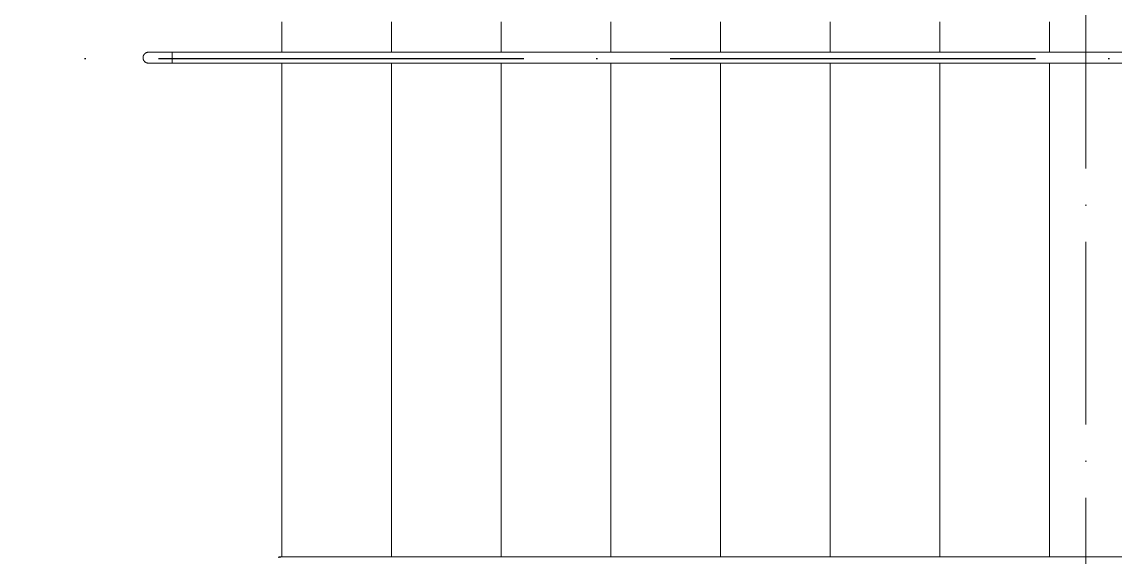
# Model space of a CAD drawing. Header units: millimetres. Extents: x -213536 to 1564669, y -45299 to 942238.
# Drawn here: x -191129 to -188137, y 231751 to 233215 of the extents above; entities that cross this region are included whole.
import ezdxf

# ---------------------------------------------------------------- set-up
doc = ezdxf.new("R2010")
doc.units = ezdxf.units.MM
doc.linetypes.add('02 Штрихпунктирная _10 мм_', pattern=[1400, 1000, -200, 0, -200])
doc.linetypes.add('50_200_ШТРИХ_1Т_ш5_п1_п1_', pattern=[700, 500, -100, 0, -100])
for name, color, linetype, lineweight in [('0-1', 7, 'Continuous', 5), ('0-2', 7, 'Continuous', 9), ('Контуры', 7, 'Continuous', 9), ('Линии подступенков', 7, 'Continuous', 9), ('Линии свеса', 7, 'Continuous', 9), ('Ограждение', 7, 'Continuous', 9), ('Оси-2', 7, '50_200_ШТРИХ_1Т_ш5_п1_п1_', 9)]:
    doc.layers.add(name, color=color, linetype=linetype, lineweight=lineweight)
doc.layers.add('СТ-2_1', color=1, linetype='02 Штрихпунктирная _10 мм_', lineweight=90, true_color=0xff0000)
doc.layers.get('0-2').off()

# ---------------------------------------------------------------- blocks, each defined once
blk = doc.blocks.new('О_Элемент поручня_Маршевый_Труба_ГОСТ 8732-78 - О_Элемент поручня_Маршевый_Труба_ГОСТ 8732-78-V84-АИ2_02_План отделки стен 2-го этажа _Часть 2_')
at = {"layer": 'Ограждение'}
blk.add_line((-9.9, 30), (-3926, 30), dxfattribs=at)
at = {"layer": 'Ограждение', "flags": 128}
blk.add_lwpolyline([(-3928, 27.3), (-3927.2, 29), (-3926.4, 29.9), (-3925.5, 29.9), (-3924.7, 29), (-3923.9, 27.3)], dxfattribs=at)
blk = doc.blocks.new('О_Общий_Элемент поручня_Площадочный_Двухуровневый_С подрезкой_ГОСТ 8732-78 - О_Общий_Элемент поручня_Площадочный_Двухуровневый_С подрезкой_ГОСТ 8732-78-V252-АИ2_02_План отделки стен 2-го этажа _Часть 2_')
at = {"layer": 'Ограждение'}
for p, q in [((0, -10), (20, -10)), ((20, -40), (0, -40))]:
    blk.add_line(p, q, dxfattribs=at)
at = {"layer": 'Ограждение', "flags": 128}
for points in [[(20, -10), (21.8, -10), (23.6, -10), (25.4, -10), (27.2, -10), (28.9, -10), (30.7, -10), (32.4, -10), (34.2, -10), (35.9, -10), (37.5, -10), (39.2, -10), (40.8, -10), (42.4, -10), (43.9, -10), (45.4, -10), (46.9, -10), (48.3, -10), (49.7, -10), (51, -10), (52.3, -10), (53.5, -10), (54.7, -10), (55.8, -10), (56.9, -10), (57.9, -10), (58.8, -10), (59.7, -10), (60.5, -10), (61.3, -10), (61.9, -10), (62.6, -10), (63.1, -10), (63.6, -10), (64, -10), (64.3, -10), (64.6, -10), (64.8, -10), (64.9, -10), (65, -10), (65, -10)], [(65, -10), (65, -10), (64.9, -10), (64.7, -10), (64.4, -10), (64.1, -10), (63.7, -10), (63.2, -10), (62.7, -10), (62.1, -10), (61.4, -10), (60.7, -10), (59.9, -10), (59.1, -10), (58.1, -10), (57.1, -10), (56.1, -10), (55, -10), (53.8, -10), (52.6, -10), (51.4, -10), (50, -10), (48.7, -10), (47.3, -10), (45.8, -10), (44.3, -10), (42.8, -10), (41.2, -10), (39.6, -10), (38, -10), (36.3, -10), (34.6, -10), (32.9, -10), (31.2, -10), (29.4, -10), (27.6, -10), (25.9, -10), (24.1, -10), (22.3, -10), (20.5, -10), (20, -10)], [(80, -25), (80, -24.4), (80, -23.8), (79.9, -23.2), (79.8, -22.6), (79.7, -22), (79.6, -21.4), (79.4, -20.9), (79.2, -20.3), (79, -19.7), (78.8, -19.2), (78.6, -18.6), (78.3, -18.1), (78, -17.5), (77.7, -17), (77.4, -16.5), (77, -16), (76.7, -15.6), (76.3, -15.1), (75.9, -14.7), (75.5, -14.2), (75, -13.8), (74.6, -13.4), (74.1, -13.1), (73.6, -12.7), (73.1, -12.4), (72.6, -12.1), (72.1, -11.8), (71.5, -11.5), (71, -11.2), (70.4, -11), (69.9, -10.8), (69.3, -10.6), (68.7, -10.5), (68.1, -10.3), (67.5, -10.2), (67, -10.1), (66.4, -10.1), (65.8, -10), (65.2, -10), (65, -10)], [(65, -40), (65.6, -40), (66.2, -40), (66.8, -39.9), (67.4, -39.8), (68, -39.7), (68.6, -39.6), (69.1, -39.4), (69.7, -39.2), (70.3, -39), (70.8, -38.8), (71.4, -38.6), (71.9, -38.3), (72.5, -38), (73, -37.7), (73.5, -37.4), (74, -37), (74.4, -36.7), (74.9, -36.3), (75.3, -35.9), (75.8, -35.5), (76.2, -35), (76.6, -34.6), (76.9, -34.1), (77.3, -33.6), (77.6, -33.1), (77.9, -32.6), (78.2, -32.1), (78.5, -31.5), (78.8, -31), (79, -30.4), (79.2, -29.9), (79.4, -29.3), (79.5, -28.7), (79.7, -28.1), (79.8, -27.5), (79.9, -27), (79.9, -26.4), (80, -25.8), (80, -25.2), (80, -25)], [(47.3, -40), (45.8, -40), (44.3, -40), (42.8, -40), (41.2, -40), (39.6, -40), (38, -40), (36.3, -40), (34.6, -40), (32.9, -40), (31.2, -40), (29.4, -40), (27.6, -40), (25.9, -40), (24.1, -40), (22.3, -40), (20.5, -40), (20, -40)], [(20, -40), (21.8, -40), (23.6, -40), (25.4, -40), (27.2, -40), (28.9, -40), (30.7, -40), (32.4, -40), (34.2, -40), (35.9, -40), (37.5, -40), (39.2, -40), (40.8, -40), (42.4, -40), (43.9, -40), (45.4, -40), (46.9, -40), (48.3, -40), (49.7, -40), (51, -40), (52.3, -40), (53.5, -40), (54.7, -40), (55.8, -40), (56.9, -40), (57.9, -40), (58.8, -40), (59.7, -40), (60.5, -40), (61.3, -40), (61.9, -40), (62.6, -40), (63.1, -40), (63.6, -40), (64, -40), (64.3, -40), (64.6, -40), (64.8, -40), (64.9, -40), (65, -40), (65, -40)], [(65, -40), (65, -40), (64.9, -40), (64.7, -40), (64.4, -40), (64.1, -40), (63.7, -40), (63.2, -40), (62.7, -40), (62.1, -40), (61.4, -40), (60.7, -40), (59.9, -40), (59.1, -40), (58.1, -40), (57.1, -40), (56.1, -40), (55, -40), (53.8, -40), (52.6, -40), (51.4, -40), (50, -40), (48.7, -40)]]:
    blk.add_lwpolyline(points, dxfattribs=at)
blk = doc.blocks.new('О_Элемент поручня_Пристенный_Труба_ГОСТ 8732-78 - О_Элемент поручня_Пристенный_Труба_ГОСТ 8732-78-32488292-АИ2_02_План отделки стен 2-го этажа _Часть 2_')
at = {"layer": 'Ограждение'}
for p, q in [((-4500, -15), (-4500, 0)), ((-4500, 0), (300, 0)), ((-4500, -30), (-4500, -16.1)), ((300, -30), (-4500, -30))]:
    blk.add_line(p, q, dxfattribs=at)
blk = doc.blocks.new('0125-Р-ОО-Ш2-АР-о_23_10_2024_rvt-1-АИ2_02_План отделки стен 2-го этажа _Часть 2_')
at = {"layer": 'Контуры'}
for p, q in [((20200, 49205), (20200, 49288)), ((20200, 47824.9), (20200, 49175))]:
    blk.add_line(p, q, dxfattribs=at)
at = {"layer": 'Линии подступенков'}
for p, q in [((20500, 49205), (20500, 49288)), ((20800, 49205), (20800, 49288)), ((21100, 49205), (21100, 49288)), ((21400, 49205), (21400, 49288)), ((21700, 49205), (21700, 49288)), ((22000, 49205), (22000, 49288)), ((22300, 49205), (22300, 49288)), ((20500, 47824.9), (20500, 49175)), ((20800, 47824.8), (20800, 49175)), ((21100, 47824.8), (21100, 49175)), ((21400, 47824.8), (21400, 49175)), ((21700, 47824.8), (21700, 49175)), ((22000, 47824.8), (22000, 49175)), ((22300, 47824.7), (22300, 49175))]:
    blk.add_line(p, q, dxfattribs=at)
at = {"layer": 'Линии свеса'}
for p, q in [((20500, 49205), (20500, 49288)), ((20800, 49205), (20800, 49288)), ((21100, 49205), (21100, 49288)), ((21400, 49205), (21400, 49288)), ((21700, 49205), (21700, 49288)), ((22000, 49205), (22000, 49288)), ((22300, 49205), (22300, 49288)), ((20500, 47824.9), (20500, 49175)), ((20800, 47824.8), (20800, 49175)), ((21100, 47824.8), (21100, 49175)), ((21400, 47824.8), (21400, 49175)), ((21700, 47824.8), (21700, 49175)), ((22000, 47824.8), (22000, 49175)), ((22300, 47824.7), (22300, 49175))]:
    blk.add_line(p, q, dxfattribs=at)
at = {"layer": '0-2', "rotation": 180}
blk.add_blockref('О_Общий_Элемент поручня_Площадочный_Двухуровневый_С подрезкой_ГОСТ 8732-78 - О_Общий_Элемент поручня_Площадочный_Двухуровневый_С подрезкой_ГОСТ 8732-78-V252-АИ2_02_План отделки стен 2-го этажа _Часть 2_', (19900, 49165), dxfattribs=at)
at = {"layer": '0-2'}
for name, p in [('О_Элемент поручня_Пристенный_Труба_ГОСТ 8732-78 - О_Элемент поручня_Пристенный_Труба_ГОСТ 8732-78-32488292-АИ2_02_План отделки стен 2-го этажа _Часть 2_', (24400, 49205)), ('О_Элемент поручня_Маршевый_Труба_ГОСТ 8732-78 - О_Элемент поручня_Маршевый_Труба_ГОСТ 8732-78-V84-АИ2_02_План отделки стен 2-го этажа _Часть 2_', (24118.8, 47795))]:
    blk.add_blockref(name, p, dxfattribs=at)
blk = doc.blocks.new('Оси1')
at = {"layer": 'Оси-2'}
blk.add_line((228645.6, 210594.5), (228645.6, 264395.4), dxfattribs=at)

msp = doc.modelspace()

# ---------------------------------------------------------------- linework, layer by layer
at = {"layer": 'СТ-2_1', "lineweight": 25}
msp.add_line((-193555, 233115.3), (-185079, 233115.3), dxfattribs=at)

# ---------------------------------------------------------------- block references
at = {"color": 2, "lineweight": 30}
msp.add_blockref('Оси1', (-416862.6, -28888), dxfattribs=at)
at = {"layer": '0-1'}
msp.add_blockref('0125-Р-ОО-Ш2-АР-о_23_10_2024_rvt-1-АИ2_02_План отделки стен 2-го этажа _Часть 2_', (-210617, 183927.3), dxfattribs=at)

doc.saveas('drawing.dxf')
